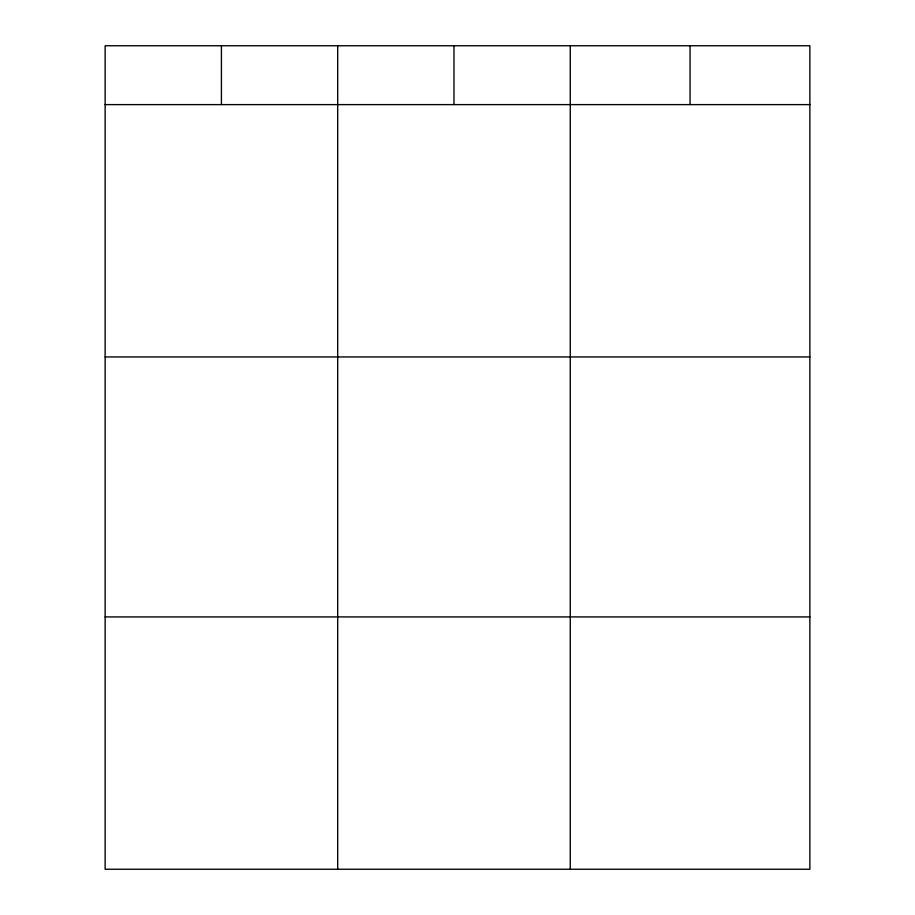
<?xml version="1.0" encoding="UTF-8"?>
<svg xmlns="http://www.w3.org/2000/svg" width="915" height="915" viewBox="0 0 915 915"><rect width="100%" height="100%" fill="white"/><g stroke="black" fill="none" stroke-linecap="round" stroke-linejoin="round"><path stroke-width="1.37" d="M809.867 356.942L809.867 45.75L105.134 45.75L105.134 869.25L809.867 869.25L809.867 356.942L105.134 356.942M105.134 104.607L809.867 104.607M105.134 616.916L809.867 616.916M690.059 45.75L690.059 104.607M570.262 45.75L570.262 869.25M453.977 45.75L453.977 104.607M337.692 45.75L337.692 869.25M221.419 45.75L221.419 104.607"/></g></svg>
